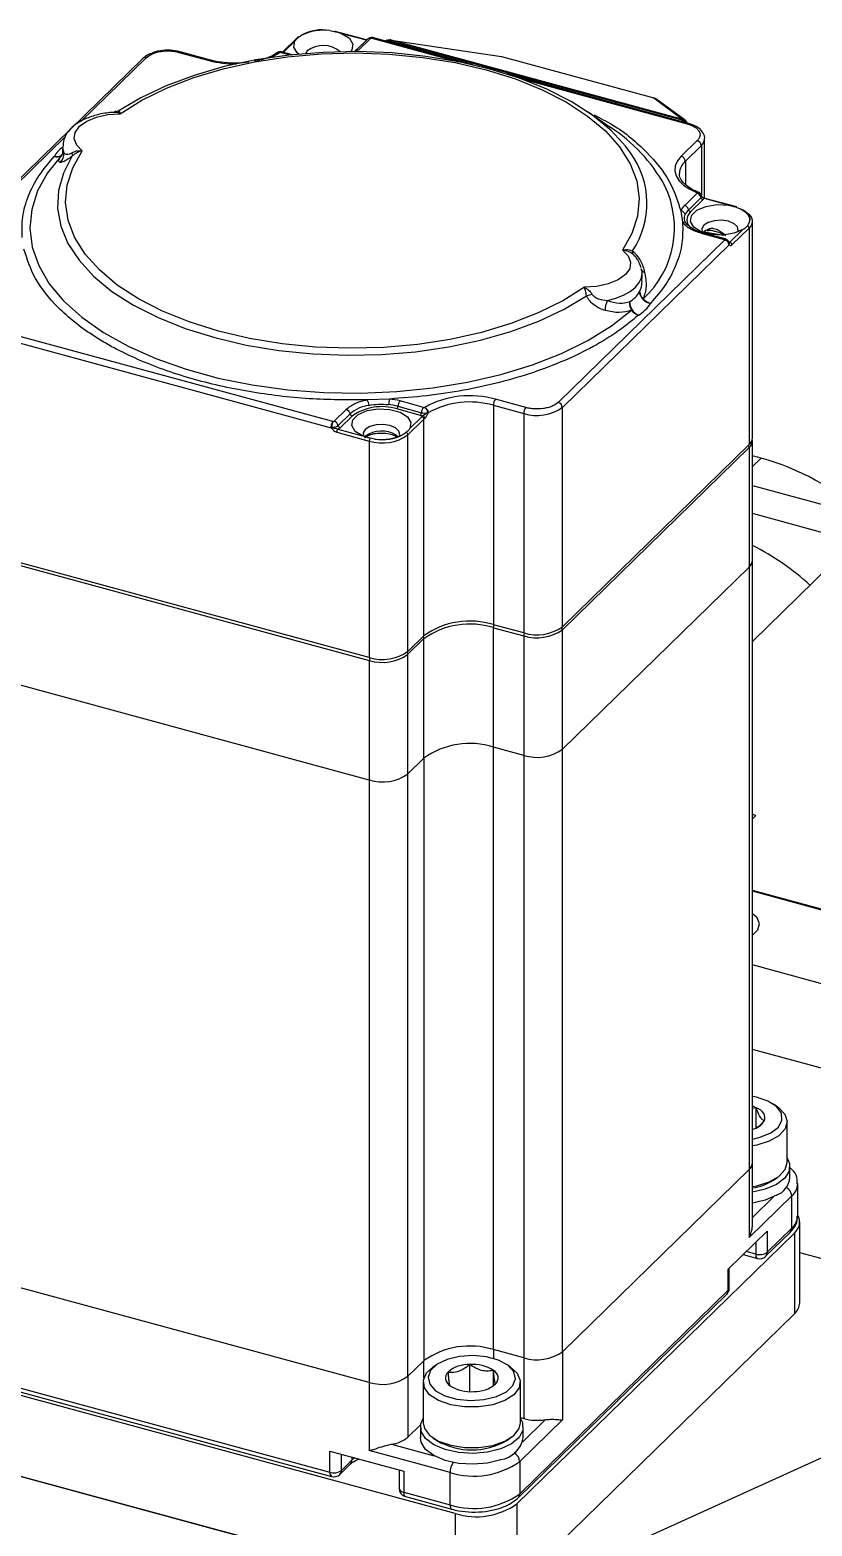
# Model space of a CAD drawing. Header units: millimetres. Extents: x 0 to 3353, y 0 to 2591.
# Drawn here: x 1807.6 to 1876, y 2315.1 to 2446 of the extents above; entities that cross this region are included whole.
import ezdxf

# ---------------------------------------------------------------- set-up
doc = ezdxf.new("R2010")
doc.units = ezdxf.units.MM
doc.header["$LTSCALE"] = 12

msp = doc.modelspace()

# ---------------------------------------------------------------- linework, layer by layer
at = {"color": 7, "linetype": 'Continuous', "lineweight": 25}
for p, q in [((1831.1, 2445.35), (1831.36, 2445.53)), ((1833.83, 2445.92), (1834.25, 2445.85)), ((1837.05, 2445.11), (1834.29, 2445.86)), ((1830.99, 2445.31), (1829.69, 2444.05)), ((1831.85, 2444.14), (1831.7, 2443.92)), ((1837.12, 2445.17), (1836.07, 2444.15)), ((1836.35, 2444.2), (1837.4, 2445.23)), ((1846.33, 2442.93), (1837.57, 2445.31)), ((1838.99, 2445.11), (1838.9, 2445.09)), ((1838.99, 2445.03), (1839.09, 2445.04)), ((1839.09, 2445.04), (1864.61, 2438.11)), ((1864.72, 2438.16), (1839.19, 2445.1)), ((1839.19, 2445.1), (1848.85, 2443.65)), ((1817.51, 2443.51), (1802.93, 2429.28)), ((1820.63, 2444.02), (1823.28, 2443.3)), ((1823.39, 2443.34), (1820.73, 2444.07)), ((1830.57, 2443.81), (1829.69, 2444.05)), ((1848.85, 2443.65), (1862.17, 2440.03)), ((1848.88, 2443.64), (1848.85, 2443.65)), ((1862.19, 2440.02), (1848.88, 2443.64)), ((1865.2, 2437.8), (1849.3, 2442.13)), ((1815.33, 2438.88), (1815.01, 2438.78)), ((1862.17, 2440.03), (1864.72, 2438.16)), ((1862.17, 2440.03), (1862.19, 2440.02)), ((1864.91, 2438.08), (1862.36, 2439.95)), ((1815.02, 2438.76), (1814.85, 2438.74)), ((1858.35, 2437.46), (1856.42, 2438.79)), ((1864.61, 2438.11), (1864.64, 2438.06)), ((1865.09, 2437.85), (1865.06, 2437.9)), ((1865.09, 2437.83), (1865.09, 2437.85)), ((1865.97, 2436.3), (1864.57, 2434.93)), ((1866.61, 2431.25), (1866.61, 2436.46)), ((1866.61, 2436.42), (1866.61, 2436.46)), ((1810.36, 2435.01), (1810.48, 2435.15)), ((1810.46, 2435.73), (1810.46, 2435.29)), ((1864.93, 2434.49), (1866.33, 2435.86)), ((1865.95, 2431.69), (1864.87, 2430.63)), ((1865.22, 2430.25), (1866.3, 2431.31)), ((1866.47, 2431.12), (1865.39, 2430.06)), ((1866.35, 2431.46), (1866.35, 2431.46)), ((1866.71, 2431.19), (1866.55, 2431.23)), ((1866.76, 2431.21), (1866.6, 2431.25)), ((1868.7, 2430.65), (1866.71, 2431.19)), ((1869.42, 2430.49), (1866.76, 2431.21)), ((1864.53, 2430.16), (1864.69, 2429.16)), ((1869.38, 2430.48), (1869.73, 2430.34)), ((1868.82, 2427.4), (1869.97, 2428.52)), ((1869, 2427.18), (1870.5, 2428.65)), ((1870.49, 2429.07), (1870.36, 2428.85)), ((1870.5, 2428.65), (1870.5, 2409.7)), ((1870.79, 2410.3), (1870.79, 2429.25)), ((1868.37, 2427.61), (1853.82, 2413.4)), ((1854.17, 2412.96), (1868.75, 2427.19)), ((1866.32, 2428.2), (1868.31, 2427.66)), ((1868.42, 2427.7), (1866.43, 2428.24)), ((1861.15, 2424.24), (1861.15, 2424.67)), ((1806.33, 2418.68), (1833.95, 2411.17)), ((1834.1, 2411.71), (1806.51, 2419.21)), ((1835.25, 2412.76), (1834.2, 2411.74)), ((1839.05, 2413.69), (1837.11, 2413.61)), ((1841.75, 2412.26), (1839.7, 2412.82)), ((1839.79, 2413.05), (1841.84, 2412.49)), ((1842.03, 2412.96), (1839.97, 2413.52)), ((1848.14, 2413.14), (1848.14, 2393.94)), ((1848.14, 2413.14), (1850.79, 2412.42)), ((1850.98, 2412.95), (1848.32, 2413.67)), ((1854.17, 2393.76), (1854.17, 2412.96)), ((1834.55, 2411.36), (1835.6, 2412.38)), ((1835.78, 2412.19), (1834.73, 2411.17)), ((1840.66, 2410.55), (1842.06, 2411.92)), ((1840.83, 2411.12), (1841.88, 2412.14)), ((1842.06, 2392.97), (1842.06, 2411.92)), ((1850.79, 2412.42), (1850.79, 2393.22)), ((1834.43, 2410.79), (1837.28, 2410.01)), ((1834.53, 2411.05), (1836.7, 2410.46)), ((1837.77, 2410.19), (1837.36, 2410.26)), ((1840.51, 2410.76), (1840.24, 2410.58)), ((1840.66, 2391.61), (1840.66, 2410.55)), ((1837.28, 2410.01), (1837.28, 2391.07)), ((1870.5, 2409.7), (1854.17, 2393.76)), ((1854.17, 2393.5), (1870.5, 2409.44)), ((1870.5, 2409.44), (1870.5, 2398.99)), ((1870.79, 2399.59), (1870.79, 2410.05)), ((1871.56, 2408.52), (1870.79, 2408.73)), ((1870.79, 2406.12), (1881.19, 2403.3)), ((1882.41, 2400.5), (1870.79, 2403.66)), ((1870.79, 2392.48), (1879.69, 2401.17)), ((1837.28, 2391.07), (1806.33, 2399.48)), ((1806.33, 2399.23), (1837.28, 2390.81)), ((1854.17, 2383.04), (1870.5, 2398.99)), ((1870.5, 2398.99), (1870.5, 2346.27)), ((1870.79, 2346.87), (1870.79, 2399.59)), ((1850.79, 2393.22), (1848.14, 2393.94)), ((1848.14, 2383.23), (1848.14, 2393.68)), ((1848.14, 2393.68), (1850.79, 2392.96)), ((1854.17, 2383.04), (1854.17, 2393.5)), ((1842.06, 2392.97), (1840.66, 2391.61)), ((1840.66, 2391.35), (1842.06, 2392.72)), ((1842.06, 2382.26), (1842.06, 2392.72)), ((1850.79, 2392.96), (1850.79, 2382.51)), ((1837.28, 2390.81), (1837.28, 2380.35)), ((1840.66, 2380.89), (1840.66, 2391.35)), ((1837.28, 2380.35), (1806.33, 2388.77)), ((1850.79, 2382.51), (1848.14, 2383.23)), ((1848.14, 2330.51), (1848.14, 2383.23)), ((1854.17, 2330.33), (1854.17, 2383.04)), ((1842.06, 2382.26), (1840.66, 2380.89)), ((1842.06, 2382.26), (1842.06, 2329.54)), ((1850.79, 2382.51), (1850.79, 2329.79)), ((1837.28, 2380.35), (1837.28, 2327.64)), ((1840.66, 2328.18), (1840.66, 2380.89)), ((1871.09, 2377.24), (1870.79, 2377.33)), ((1870.79, 2376.95), (1871.09, 2377.24)), ((1877.47, 2368.87), (1870.79, 2370.69)), ((1880.48, 2367.98), (1870.79, 2370.62)), ((1880.44, 2361.55), (1870.79, 2364.17)), ((1880.59, 2354.11), (1870.79, 2356.77)), ((1871.13, 2351.68), (1870.79, 2351.6)), ((1871.13, 2349.92), (1871.13, 2351.68)), ((1872.98, 2351.75), (1872.64, 2351.99)), ((1873.83, 2346.88), (1873.83, 2350.44)), ((1870.5, 2346.27), (1854.17, 2330.33)), ((1870.5, 2346.27), (1870.5, 2340.31)), ((1870.79, 2341.42), (1870.79, 2346.87)), ((1874.08, 2345.57), (1874.08, 2346.52)), ((1872.64, 2345.33), (1872.98, 2345.57)), ((1874.76, 2342.21), (1874.76, 2345.04)), ((1874.24, 2343.96), (1870.5, 2340.31)), ((1874.24, 2341.13), (1874.24, 2343.96)), ((1874.47, 2340.71), (1850.2, 2317.03)), ((1868.68, 2337.55), (1872.09, 2340.88)), ((1871.95, 2338.68), (1874.1, 2340.77)), ((1872.09, 2339.03), (1874.24, 2341.13)), ((1872.09, 2340.88), (1872.09, 2339.03)), ((1874.47, 2340.71), (1874.47, 2333.64)), ((1874.93, 2334.6), (1874.93, 2341.68)), ((1869.99, 2338.83), (1871.23, 2338.49)), ((1880.27, 2337.54), (1874.93, 2338.99)), ((1868.68, 2335.71), (1868.68, 2337.55)), ((1868.77, 2335.89), (1868.77, 2337.64)), ((1837.28, 2327.64), (1806.33, 2336.05)), ((1850.44, 2317.9), (1868.68, 2335.71)), ((1850.3, 2317.54), (1868.54, 2335.35)), ((1874.47, 2333.64), (1850.2, 2309.96)), ((1850.79, 2329.79), (1848.14, 2330.51)), ((1854.17, 2330.33), (1854.17, 2324.37)), ((1799.25, 2329.19), (1833.83, 2319.79)), ((1842.06, 2329.54), (1840.66, 2328.18)), ((1843.19, 2329.21), (1842.85, 2328.98)), ((1846.08, 2326.84), (1846.08, 2329.21)), ((1849.64, 2328.98), (1849.3, 2329.21)), ((1850.79, 2329.79), (1850.79, 2324.48)), ((1844.8, 2316.17), (1798.81, 2328.67)), ((1799.4, 2328.81), (1833.98, 2319.41)), ((1837.28, 2327.64), (1837.28, 2321.68)), ((1840.66, 2328.18), (1840.66, 2322.86)), ((1842, 2327.66), (1842, 2324.11)), ((1848.16, 2327.37), (1848.16, 2328.7)), ((1850.5, 2324.11), (1850.5, 2327.66)), ((1840.66, 2322.86), (1841.76, 2323.94)), ((1841.75, 2323.74), (1841.75, 2322.8)), ((1854.17, 2324.37), (1850.44, 2320.73)), ((1850.5, 2324.56), (1850.79, 2324.48)), ((1850.75, 2322.8), (1850.75, 2323.74)), ((1842.85, 2322.79), (1843.19, 2322.56)), ((1848.34, 2308.13), (1880.27, 2322.63)), ((1849.3, 2322.56), (1849.64, 2322.79)), ((1797.92, 2321.83), (1848.34, 2308.13)), ((1844.8, 2309.1), (1798.81, 2321.59)), ((1833.83, 2321.63), (1840.29, 2319.88)), ((1833.83, 2319.79), (1833.83, 2321.63)), ((1844.36, 2319.76), (1837.28, 2321.68)), ((1834.7, 2319.6), (1835.64, 2320.51)), ((1835.78, 2320.86), (1834.84, 2319.95)), ((1839.89, 2319.99), (1839.89, 2318.38)), ((1840.29, 2319.88), (1840.29, 2318.04)), ((1844.36, 2316.93), (1844.36, 2319.76)), ((1850.44, 2320.73), (1850.44, 2317.9)), ((1840.29, 2318.04), (1844.36, 2316.93)), ((1840.44, 2317.65), (1844.51, 2316.55)), ((1844.8, 2316.17), (1844.8, 2309.1)), ((1850.2, 2317.03), (1850.2, 2309.96))]:
    msp.add_line(p, q, dxfattribs=at)
at = {"color": 8, "linetype": 'Continuous', "lineweight": 25}
for p, q in [((1837.03, 2445.08), (1834.9, 2445.65)), ((1830.77, 2445), (1829.78, 2444.03)), ((1836, 2444.09), (1836.88, 2444.94)), ((1836.88, 2444.94), (1836.92, 2444.97)), ((1836.89, 2444.94), (1836.88, 2444.94)), ((1837.51, 2445.26), (1845.09, 2443.2)), ((1838.91, 2444.95), (1838.99, 2445.03)), ((1812.06, 2437.97), (1817.79, 2443.57)), ((1829.58, 2444.01), (1830.38, 2443.79)), ((1850.43, 2441.75), (1865.09, 2437.76)), ((1814.93, 2438.78), (1815.15, 2438.89)), ((1864.64, 2438.06), (1864.56, 2437.98)), ((1803.23, 2429.36), (1810.72, 2436.67)), ((1810.48, 2435.3), (1810.56, 2435.22)), ((1866.33, 2435.86), (1866.33, 2431.54)), ((1864.93, 2434.49), (1864.93, 2432.47)), ((1866.57, 2428.32), (1868.27, 2428.03)), ((1868.72, 2427.45), (1868.82, 2427.4)), ((1870.79, 2407.77), (1871.56, 2408.52)), ((1870.79, 2342.07), (1872.65, 2343.88)), ((1871.08, 2339.89), (1871.08, 2338.87)), ((1871.08, 2338.87), (1870.26, 2339.09)), ((1848.14, 2330.51), (1848.14, 2329.74)), ((1842.06, 2328.03), (1842.06, 2329.54)), ((1852.67, 2324.38), (1850.7, 2322.45)), ((1834.84, 2319.95), (1834.84, 2321.36)), ((1835.78, 2320.86), (1835.78, 2321.1)), ((1839.21, 2322.24), (1842.95, 2321.22)), ((1836, 2321.04), (1835.78, 2320.86))]:
    msp.add_line(p, q, dxfattribs=at)
at = {"color": 7, "linetype": 'Continuous', "lineweight": 25, "flags": 128}
for points in [[(1834.9, 2445.65), (1835.55, 2445.25), (1835.85, 2444.75), (1835.76, 2444.23), (1835.66, 2444.09)], [(1831.11, 2443.87), (1830.98, 2443.98), (1830.68, 2444.48), (1830.77, 2445)], [(1860.13, 2435.23), (1859.72, 2435.78), (1858.43, 2437.18), (1856.83, 2438.5), (1854.95, 2439.71), (1852.8, 2440.8), (1850.42, 2441.75), (1847.84, 2442.55), (1845.1, 2443.2), (1842.23, 2443.67), (1839.27, 2443.97), (1836.26, 2444.09), (1833.25, 2444.02), (1830.27, 2443.78), (1827.37, 2443.36), (1824.59, 2442.77), (1821.95, 2442.01), (1819.51, 2441.1), (1817.29, 2440.05), (1815.32, 2438.88)], [(1815.5, 2438.64), (1817.39, 2439.83), (1819.55, 2440.9), (1821.93, 2441.82), (1824.51, 2442.59), (1827.25, 2443.2), (1830.12, 2443.64), (1833.06, 2443.9), (1836.04, 2443.98), (1839.02, 2443.87), (1841.95, 2443.58), (1844.79, 2443.12), (1847.51, 2442.48), (1850.06, 2441.69), (1852.41, 2440.74), (1854.53, 2439.65), (1856.38, 2438.45), (1857.94, 2437.14), (1859.18, 2435.74), (1860.1, 2434.28), (1860.67, 2432.77), (1860.89, 2431.23), (1860.75, 2429.7), (1860.26, 2428.18), (1859.43, 2426.71)], [(1812.18, 2435.41), (1811.69, 2435.91), (1811.47, 2436.46), (1811.55, 2437.02), (1811.92, 2437.55), (1812.56, 2438), (1813.41, 2438.35), (1814.42, 2438.57), (1815.5, 2438.64)], [(1810.36, 2435.01), (1809.14, 2433.48), (1808.27, 2431.9), (1807.75, 2430.27), (1807.6, 2428.63), (1807.8, 2426.98), (1808.37, 2425.36), (1809.29, 2423.78), (1810.54, 2422.27), (1812.13, 2420.84), (1814.02, 2419.51), (1816.18, 2418.3), (1818.6, 2417.22), (1821.25, 2416.29), (1824.07, 2415.52), (1827.05, 2414.92), (1830.15, 2414.5), (1833.31, 2414.26), (1836.51, 2414.21), (1839.7, 2414.35), (1842.83, 2414.67), (1845.88, 2415.17), (1848.8, 2415.84), (1851.55, 2416.68), (1854.1, 2417.68), (1856.41, 2418.82), (1858.46, 2420.08), (1860.22, 2421.46)], [(1811.3, 2434.96), (1810.53, 2433.46), (1810.1, 2431.92), (1810.02, 2430.37), (1810.3, 2428.82), (1810.92, 2427.3), (1811.89, 2425.83), (1813.17, 2424.43), (1814.77, 2423.11), (1816.66, 2421.9), (1818.81, 2420.81), (1821.19, 2419.86), (1823.77, 2419.06), (1826.51, 2418.41), (1829.38, 2417.94), (1832.34, 2417.64), (1835.34, 2417.52), (1838.36, 2417.59), (1841.33, 2417.83), (1844.24, 2418.25), (1847.02, 2418.84), (1849.65, 2419.6), (1852.1, 2420.51), (1854.32, 2421.56), (1856.29, 2422.73)], [(1856.11, 2423.47), (1854.21, 2422.28), (1852.06, 2421.22), (1849.67, 2420.29), (1847.09, 2419.52), (1844.35, 2418.91), (1841.49, 2418.47), (1838.55, 2418.21), (1835.57, 2418.14), (1832.59, 2418.24), (1829.66, 2418.53), (1826.81, 2418.99), (1824.1, 2419.63), (1821.54, 2420.43), (1819.19, 2421.37), (1817.08, 2422.46), (1815.23, 2423.66), (1813.67, 2424.98), (1812.42, 2426.37), (1811.51, 2427.84), (1810.94, 2429.34), (1810.72, 2430.88), (1810.86, 2432.41), (1811.35, 2433.93), (1812.18, 2435.41)], [(1864.57, 2434.93), (1864.24, 2434.52), (1864.05, 2434.09), (1864.01, 2433.65), (1864.12, 2433.21), (1864.38, 2432.79), (1864.78, 2432.39), (1865.31, 2432.04), (1865.95, 2431.74)], [(1869.97, 2428.52), (1869.19, 2428.19), (1868.22, 2428.03), (1867.21, 2428.08), (1866.32, 2428.32), (1865.67, 2428.73), (1865.37, 2429.23), (1865.46, 2429.75), (1865.94, 2430.21), (1866.72, 2430.54), (1867.69, 2430.7), (1868.7, 2430.65)], [(1869.73, 2430.34), (1869.96, 2430.22), (1870.16, 2430.08), (1870.32, 2429.92), (1870.44, 2429.76), (1870.52, 2429.59), (1870.55, 2429.42), (1870.54, 2429.24), (1870.49, 2429.07)], [(1870.49, 2429.07), (1870.57, 2429.24), (1870.59, 2429.42), (1870.57, 2429.6), (1870.49, 2429.77), (1870.36, 2429.93), (1870.19, 2430.08), (1869.98, 2430.22), (1869.73, 2430.34)], [(1870.12, 2430.12), (1870.22, 2430.07), (1870.49, 2429.86), (1870.68, 2429.63), (1870.78, 2429.38), (1870.78, 2429.13), (1870.69, 2428.88), (1870.5, 2428.65)], [(1866.54, 2428.89), (1866.36, 2428.58), (1866.41, 2428.29)], [(1867, 2428.57), (1866.71, 2428.43), (1866.5, 2428.25)], [(1869.5, 2428.29), (1869.55, 2428.43), (1869.48, 2428.75), (1869.19, 2429.03), (1868.7, 2429.24), (1868.1, 2429.33), (1867.48, 2429.29), (1866.93, 2429.14), (1866.54, 2428.89)], [(1867, 2428.57), (1867, 2428.52), (1866.99, 2428.48), (1866.97, 2428.45), (1866.95, 2428.42), (1866.92, 2428.41), (1866.89, 2428.41), (1866.86, 2428.42), (1866.83, 2428.44)], [(1868.31, 2427.66), (1868.33, 2427.66), (1868.34, 2427.65), (1868.35, 2427.65), (1868.36, 2427.64), (1868.37, 2427.63), (1868.37, 2427.62), (1868.37, 2427.61), (1868.37, 2427.61)], [(1859.43, 2426.71), (1859.92, 2426.21), (1860.14, 2425.66), (1860.06, 2425.09), (1859.68, 2424.57), (1859.05, 2424.11), (1858.19, 2423.76), (1857.19, 2423.54), (1856.11, 2423.47)], [(1836.7, 2410.46), (1836.06, 2410.86), (1835.76, 2411.36), (1835.85, 2411.88), (1836.32, 2412.34), (1837.1, 2412.67), (1838.07, 2412.83), (1839.08, 2412.78), (1839.98, 2412.54), (1840.63, 2412.13), (1840.93, 2411.64), (1840.83, 2411.12)], [(1839.89, 2410.44), (1839.94, 2410.56), (1839.87, 2410.88), (1839.57, 2411.17), (1839.09, 2411.37), (1838.49, 2411.46), (1837.87, 2411.43), (1837.32, 2411.27), (1836.93, 2411.02)], [(1836.93, 2411.02), (1836.75, 2410.72), (1836.78, 2410.47)], [(1870.79, 2366.77), (1870.8, 2366.77), (1871.28, 2367.24), (1871.42, 2367.76), (1871.2, 2368.28), (1870.79, 2368.65)], [(1870.79, 2348.93), (1871.48, 2349.09), (1872.41, 2349.48), (1873.07, 2349.99), (1873.38, 2350.59), (1873.33, 2351.2), (1872.9, 2351.78), (1872.15, 2352.26), (1871.15, 2352.6), (1870.79, 2352.67)], [(1871.13, 2351.68), (1870.9, 2351.78), (1870.79, 2351.82)], [(1872.98, 2351.75), (1873.07, 2351.69), (1873.63, 2351.11), (1873.83, 2350.46), (1873.66, 2349.82), (1873.12, 2349.23), (1872.27, 2348.74), (1871.18, 2348.41), (1870.79, 2348.34)], [(1871.84, 2350.55), (1871.88, 2350.71), (1871.89, 2350.86), (1871.85, 2351.02), (1871.78, 2351.17), (1871.67, 2351.31), (1871.52, 2351.45), (1871.34, 2351.57), (1871.13, 2351.68)], [(1873.83, 2347.28), (1874.05, 2346.79), (1874.02, 2346.13), (1873.63, 2345.51), (1872.91, 2344.96)], [(1870.79, 2344.78), (1871.18, 2344.85), (1872.27, 2345.19), (1873.12, 2345.67), (1873.66, 2346.26), (1873.83, 2346.88)], [(1872.91, 2344.96), (1871.92, 2344.54), (1870.79, 2344.29)], [(1872.91, 2344.02), (1871.92, 2343.6), (1870.79, 2343.34)], [(1849.64, 2328.98), (1850.21, 2328.46), (1850.49, 2327.82), (1850.39, 2327.17), (1849.92, 2326.57), (1849.13, 2326.06), (1848.08, 2325.69), (1846.87, 2325.5), (1845.61, 2325.5), (1844.4, 2325.69), (1843.35, 2326.06), (1842.56, 2326.57), (1842.1, 2327.18), (1842.01, 2327.83), (1842.29, 2328.47), (1842.85, 2328.98)], [(1844.1, 2329.66), (1843.22, 2329.24), (1842.65, 2328.7), (1842.42, 2328.09), (1842.57, 2327.48), (1843.08, 2326.92), (1843.9, 2326.47), (1844.95, 2326.17), (1846.13, 2326.06), (1847.31, 2326.14), (1848.4, 2326.4), (1849.27, 2326.82), (1849.85, 2327.36), (1850.07, 2327.97), (1849.92, 2328.58), (1849.41, 2329.14), (1848.59, 2329.58), (1847.54, 2329.88), (1846.37, 2330), (1845.18, 2329.92), (1844.1, 2329.66)], [(1848.78, 2321.83), (1847.62, 2321.54), (1846.36, 2321.43), (1845.09, 2321.5), (1843.91, 2321.76), (1842.92, 2322.18), (1842.2, 2322.73), (1841.81, 2323.35), (1841.78, 2324.01), (1842, 2324.5)], [(1842, 2324.11), (1842.1, 2323.62), (1842.56, 2323.02), (1843.35, 2322.5), (1844.4, 2322.14), (1845.61, 2321.94), (1846.87, 2321.94), (1848.08, 2322.13), (1849.13, 2322.5), (1849.92, 2323.01), (1850.39, 2323.62), (1850.5, 2324.11)], [(1850.5, 2324.5), (1850.68, 2324.13), (1850.72, 2323.47), (1850.39, 2322.83), (1849.72, 2322.27), (1848.78, 2321.83)], [(1848.78, 2320.88), (1847.62, 2320.59), (1846.36, 2320.48), (1845.09, 2320.56), (1843.91, 2320.82), (1842.92, 2321.24), (1842.2, 2321.78), (1841.81, 2322.41), (1841.75, 2322.8)]]:
    msp.add_lwpolyline(points, dxfattribs=at)
at = {"color": 8, "linetype": 'Continuous', "lineweight": 25, "flags": 128}
for points in [[(1828.64, 2443.57), (1828.9, 2443.68), (1829.48, 2444.01)], [(1810.46, 2435.72), (1810.46, 2435.66), (1810.56, 2435.22)], [(1858.11, 2422.3), (1858.86, 2422.51), (1859.53, 2422.78), (1860.11, 2423.1), (1860.57, 2423.47), (1860.9, 2423.87), (1861.09, 2424.3), (1861.15, 2424.67)], [(1871.08, 2338.87), (1871.08, 2338.75), (1871.1, 2338.65), (1871.14, 2338.57), (1871.18, 2338.52), (1871.23, 2338.49)], [(1839.89, 2318.38), (1839.89, 2318.34), (1839.92, 2318.26), (1839.98, 2318.19), (1840.06, 2318.13), (1840.16, 2318.08), (1840.29, 2318.04)], [(1840.29, 2318.04), (1840.29, 2317.92), (1840.31, 2317.82), (1840.35, 2317.74), (1840.39, 2317.68), (1840.44, 2317.65)]]:
    msp.add_lwpolyline(points, dxfattribs=at)
at = {"color": 7, "linetype": 'Continuous', "lineweight": 25}
for centre, radius, start, end in [((1833.15, 2442.24), 3.75, 79.5442, 118.5507), ((1833.25, 2441.65), 4.31, 82.1899, 115.905), ((1834.28, 2445.82), 0.0435, 77.6513, 128.2111), ((1833.26, 2442.36), 2.27, 49.1779, 128.2716), ((1836.26, 2443.94), 0.283, 71.1788, 131.7312), ((1837.49, 2445.11), 0.149, 84.0353, 127.2448), ((1838.99, 2444.6), 0.5, 100.6149, 125.1575), ((1839.09, 2444.61), 0.5, 81.5226, 100.6149), ((1839.22, 2444.93), 0.174, 98.5053, 138.45), ((1823.37, 2443.24), 0.108, 80.7318, 143.9675), ((1829.53, 2443.82), 0.199, 75.3108, 105.7806), ((1864.74, 2437.99), 0.174, 98.5053, 138.45), ((1865.18, 2437.7), 0.108, 80.7318, 143.9675), ((1850.66, 2425.5), 14.23, 28.9785, 57.2669), ((1865.84, 2435.83), 0.486, 3.3916, 74.3338), ((1809.94, 2435.66), 0.778, 253.8904, 302.8503), ((1809.55, 2435.13), 1.01, 313.1672, 5.1742), ((1810.86, 2435.04), 0.453, 350.2738, 26.4389), ((1864.44, 2434.47), 0.486, 3.3916, 74.3338), ((1865.93, 2431.72), 0.0342, 310.0891, 54.0235), ((1865.81, 2431.21), 0.497, 11.2056, 73.8162), ((1866.54, 2431.36), 0.248, 191.2056, 253.8162), ((1866.29, 2431.32), 0.268, 312.7705, 342.172), ((1865.83, 2429.61), 1.41, 133.2276, 157.0193), ((1864.5, 2429.72), 0.434, 14.0711, 85.4556), ((1864.73, 2430.15), 0.497, 11.2056, 73.8162), ((1866.07, 2429.34), 1.25, 133.2276, 157.0193), ((1865.46, 2430.3), 0.248, 191.2056, 253.8162), ((1869.41, 2430.44), 0.0435, 77.6513, 128.2111), ((1864.77, 2428.87), 0.295, 13.5379, 106.2523), ((1870.26, 2428.63), 0.242, 3.3286, 66.6892), ((1866.41, 2428.13), 0.111, 81.7395, 142.9598), ((1868.67, 2427.31), 0.0949, 314.7716, 331.5761), ((1868.63, 2427.33), 0.138, 332.4569, 11.0226), ((1868.56, 2427.26), 0.198, 339.1686, 0.2462), ((1868.76, 2427.17), 0.243, 3.3916, 74.3338), ((1860.65, 2426.56), 0.356, 165.0387, 211.674), ((1855.48, 2426.32), 3.68, 282.7608, 290.4021), ((1859.69, 2421.51), 1.77, 153.5863, 182.6266), ((1858.65, 2424.51), 2.7, 301.0976, 327.5124), ((1861.4, 2422.25), 1.36, 182.0592, 244.9286), ((1859.16, 2423.79), 3.23, 301.0976, 327.5124), ((1862.03, 2423.15), 1.1, 184.4207, 262.6322), ((1862.2, 2423.25), 1.23, 219.4743, 255.2802), ((1861.21, 2422.21), 1.24, 217.1566, 252.2155), ((1835.12, 2412.29), 0.497, 11.2056, 73.8162), ((1837.73, 2409.89), 3.28, 98.4688, 130.4377), ((1838.37, 2408.55), 4.47, 72.696, 125.3989), ((1836.23, 2413.09), 1.02, 2.2122, 30.46), ((1840.67, 2413.17), 1.7, 162.3464, 178.9515), ((1838.43, 2407.98), 5.25, 74.9775, 84.0723), ((1838.44, 2407.8), 5.92, 74.9775, 84.0723), ((1839.39, 2413.07), 0.402, 320.268, 356.5722), ((1840.59, 2413), 0.803, 140.268, 176.5722), ((1842.64, 2412.44), 0.803, 140.268, 176.5722), ((1842.08, 2413.15), 0.199, 255.3108, 285.7806), ((1846.08, 2405.87), 8.11, 73.9356, 119.1222), ((1846.08, 2406.01), 7.42, 73.8749, 119.4811), ((1848.96, 2413.15), 0.818, 140.5129, 180.3434), ((1851.94, 2416.1), 3.85, 252.696, 305.3989), ((1851.61, 2412.43), 0.818, 140.5129, 180.3434), ((1853.68, 2412.93), 0.486, 3.3916, 74.3338), ((1834.11, 2411.86), 0.149, 264.0353, 307.2448), ((1834.07, 2411.26), 0.497, 11.2056, 73.8162), ((1835.85, 2412.43), 0.248, 191.2056, 253.8162), ((1841.44, 2412.52), 0.402, 320.268, 356.5722), ((1842.06, 2413.43), 1.21, 255.0376, 265.7578), ((1842.07, 2413.36), 0.897, 254.9747, 290.9771), ((1843.73, 2410.25), 2.64, 131.5701, 134.2854), ((1841.82, 2411.9), 0.243, 3.3916, 74.3338), ((1841.9, 2411.99), 0.248, 3.1243, 72.4439), ((1843.82, 2410.11), 2.53, 131.5701, 134.2854), ((1842.02, 2411.76), 0.82, 60.2718, 63.8636), ((1842.3, 2412.74), 0.236, 293.7673, 302.8614), ((1834.05, 2411.68), 0.459, 256.0219, 261.5084), ((1833.32, 2412.19), 1.19, 301.7991, 304.9556), ((1834.12, 2411.95), 0.733, 259.3795, 306.3446), ((1834.84, 2410.79), 0.409, 140.5129, 180.3434), ((1834.8, 2411.41), 0.248, 191.2056, 253.8162), ((1838.36, 2408.41), 2.47, 59.0862, 125.5716), ((1838.43, 2413.69), 3.85, 252.696, 305.3989), ((1837.72, 2410.01), 0.437, 145.4486, 179.4989), ((1838.45, 2413.88), 3.75, 259.5442, 298.5507), ((1838.36, 2414.46), 4.31, 262.1899, 295.905), ((1840.42, 2410.54), 0.242, 3.3286, 66.6892), ((1869.96, 2410.33), 0.83, 310.6406, 357.9975), ((1865.15, 2385.91), 23.5, 49.2159, 74.1683), ((1861.26, 2381.68), 21.43, 47.1732, 63.574), ((1869.96, 2399.62), 0.83, 310.6406, 357.9975), ((1846.08, 2387.32), 6.94, 72.696, 125.3989), ((1846.08, 2387.06), 6.94, 72.696, 125.3989), ((1851.94, 2396.9), 3.85, 252.696, 305.3989), ((1851.94, 2396.64), 3.85, 252.696, 305.3989), ((1838.43, 2394.75), 3.85, 252.696, 305.3989), ((1838.43, 2394.49), 3.85, 252.696, 305.3989), ((1846.08, 2376.61), 6.94, 72.696, 125.3989), ((1851.94, 2386.18), 3.85, 252.696, 305.3989), ((1838.43, 2384.03), 3.85, 252.696, 305.3989), ((1870.45, 2351.36), 1.61, 282.3185, 329.7171), ((1869.96, 2346.9), 0.83, 310.6406, 357.9975), ((1870.15, 2349.22), 4.61, 278.0204, 302.6826), ((1872.21, 2345.76), 1.88, 291.9515, 354.2945), ((1873.7, 2341.66), 1.22, 308.9135, 30.3204), ((1871.42, 2339.98), 1.16, 252.696, 305.3989), ((1871.43, 2339.21), 0.75, 254.7955, 314.305), ((1868.02, 2335.89), 0.75, 314.305, 0), ((1873.6, 2334.65), 1.33, 310.6406, 357.9975), ((1846.08, 2323.89), 6.94, 72.696, 125.3989), ((1851.94, 2333.47), 3.85, 252.696, 305.3989), ((1846.01, 2326.36), 2.86, 88.5471, 130.0228), ((1846.34, 2325.84), 3.38, 57.5391, 94.4877), ((1838.43, 2331.32), 3.85, 252.696, 305.3989), ((1844.7, 2328.02), 0.748, 134.9029, 241.2918), ((1847.8, 2328.04), 0.748, 314.9029, 61.2918), ((1846.15, 2330.21), 3.38, 237.5391, 274.4877), ((1846.49, 2329.7), 2.86, 268.5471, 310.0228), ((1851.96, 2328.98), 4.65, 255.4213, 278.79), ((1838.89, 2324.96), 2.75, 276.6495, 310.0459), ((1846.25, 2327.76), 6.03, 239.5585, 300.4415), ((1848.43, 2323.21), 2.35, 278.3908, 350.0147), ((1834.17, 2320.89), 1.16, 252.696, 305.3989), ((1846.42, 2326.38), 6.94, 252.696, 305.3989), ((1834.18, 2320.13), 0.75, 254.7955, 314.305), ((1840.64, 2318.38), 0.75, 180, 254.7955), ((1846.42, 2323.55), 6.94, 252.696, 305.3989), ((1846.63, 2322.05), 6.16, 252.696, 305.3989)]:
    msp.add_arc(centre, radius, start, end, dxfattribs=at)
at = {"color": 8, "linetype": 'Continuous', "lineweight": 25}
for centre, radius, start, end in [((1831.08, 2445.22), 0.132, 81.7465, 133.0068), ((1837.31, 2444.96), 0.283, 71.1788, 131.7312), ((1838.88, 2444.66), 0.381, 72.6246, 116.1282), ((1838.89, 2444.98), 0.107, 24.4242, 86.9489), ((1838.99, 2445), 0.107, 24.4242, 86.9489), ((1817.7, 2443.3), 0.286, 71.5838, 131.3262), ((1820.72, 2443.96), 0.108, 80.7251, 143.9685), ((1825.54, 2451.86), 8.85, 255.2425, 270.5335), ((1829.67, 2443.94), 0.111, 81.7395, 142.9598), ((1864.69, 2437.69), 0.424, 29.7389, 100.8516), ((1864.47, 2437.46), 0.615, 42.5634, 73.8313), ((1864.72, 2437.65), 0.413, 28.6403, 101.9502), ((1865.78, 2436.5), 0.841, 310.8276, 354.9407), ((1812.22, 2433.37), 2.94, 126.777, 148.2746), ((1854.07, 2430.81), 7.5, 326.2942, 36.0683), ((1865.92, 2433.35), 1.52, 130.9928, 176.9783), ((1855.59, 2428.66), 8.39, 312.4028, 26.4091), ((1866.2, 2431.43), 0.158, 309.3983, 9.4903), ((1866.59, 2431.2), 0.0594, 78.8704, 140.1607), ((1866.76, 2431.15), 0.0541, 80.7318, 143.9675), ((1865.98, 2429.36), 0.914, 130.2754, 230.252), ((1868.4, 2427.59), 0.111, 81.7282, 142.9614), ((1861.47, 2425.24), 0.461, 209.3685, 256.7506), ((1839.8, 2410.52), 0.174, 175.7053, 242.203), ((1869.92, 2409.44), 0.586, 0.5726, 22.1491), ((1869.96, 2410.07), 0.829, 310.6141, 358.4499), ((1849.37, 2393.68), 1.23, 167.8211, 179.5557), ((1852.02, 2392.95), 1.23, 167.8165, 179.5556), ((1853.58, 2393.5), 0.586, 0.5756, 22.2766), ((1841.47, 2392.71), 0.586, 0.5726, 22.1491), ((1838.51, 2390.8), 1.23, 167.8165, 179.5556), ((1840.07, 2391.34), 0.586, 0.5756, 22.2766), ((1873.33, 2343.9), 0.911, 3.4722, 62.0547), ((1873.26, 2345.09), 1.5, 310.6797, 357.34), ((1873.26, 2342.26), 1.49, 310.6406, 357.9975), ((1873.75, 2341.11), 0.484, 315.3545, 1.9113), ((1871.61, 2339.02), 0.484, 315.3545, 1.9113), ((1868.2, 2335.69), 0.484, 315.3545, 1.9113), ((1868.52, 2335.9), 0.249, 310.6406, 357.9975), ((1849.54, 2320.68), 0.896, 2.9111, 63.0731), ((1834.21, 2319.72), 0.383, 169.3516, 234.3744), ((1834.36, 2319.94), 0.484, 315.3545, 1.9113), ((1835.29, 2320.85), 0.483, 313.9889, 1.9499), ((1846, 2319.75), 1.65, 147.1305, 179.5444), ((1849.95, 2317.88), 0.484, 315.2885, 1.9132), ((1844.73, 2316.86), 0.383, 169.3495, 234.3842)]:
    msp.add_arc(centre, radius, start, end, dxfattribs=at)
at = {"color": 7, "linetype": 'Continuous', "lineweight": 25}
for points, knots in [([(1834.25, 2445.85), (1834.37, 2445.82), (1834.6, 2445.76), (1834.81, 2445.69), (1834.9, 2445.65)], [0, 0, 0, 0, 0.527558, 1, 1, 1, 1]), ([(1817.79, 2443.57), (1817.94, 2443.68), (1818.17, 2443.86), (1818.63, 2444.02), (1818.89, 2444.08), (1819.04, 2444.1), (1819.05, 2444.1), (1819.33, 2444.14), (1819.75, 2444.16), (1820.14, 2444.12), (1820.33, 2444.09), (1820.46, 2444.07), (1820.57, 2444.04), (1820.63, 2444.02)], [0, 0, 0, 0, 0.239396, 0.369568, 0.499903, 0.500532, 0.505193, 0.517877, 0.759375, 0.879575, 0.885602, 0.93951, 1, 1, 1, 1]), ([(1820.73, 2444.07), (1820.59, 2444.1), (1820.18, 2444.2), (1819.42, 2444.22), (1818.73, 2444.15), (1818.43, 2444.01), (1818.36, 2443.98)], [0, 0, 0, 0, 0.186174, 0.540696, 0.896957, 1, 1, 1, 1]), ([(1830.77, 2445), (1830.82, 2445.06), (1830.88, 2445.14), (1830.99, 2445.26), (1831.05, 2445.31), (1831.1, 2445.35)], [0, 0, 0, 0, 0.528435, 0.670783, 1, 1, 1, 1]), ([(1837.58, 2445.31), (1837.54, 2445.31), (1837.44, 2445.32), (1837.27, 2445.28), (1837.17, 2445.21), (1837.12, 2445.17)], [0, 0, 0, 0, 0.248412, 0.634035, 1, 1, 1, 1]), ([(1837.51, 2445.26), (1837.52, 2445.27), (1837.53, 2445.3), (1837.55, 2445.32), (1837.56, 2445.31), (1837.56, 2445.31)], [0, 0, 0, 0, 0.430286, 0.998988, 1, 1, 1, 1]), ([(1837.6, 2445.3), (1837.58, 2445.3), (1837.56, 2445.31), (1837.53, 2445.28), (1837.51, 2445.26)], [0, 0, 0, 0, 0.436211, 1, 1, 1, 1]), ([(1818.36, 2443.98), (1818.18, 2443.92), (1817.84, 2443.8), (1817.61, 2443.6), (1817.51, 2443.51)], [0, 0, 0, 0, 0.55128, 1, 1, 1, 1]), ([(1826.75, 2443.16), (1826.43, 2443.12), (1825.72, 2443.04), (1824.6, 2443.1), (1823.81, 2443.23), (1823.43, 2443.33), (1823.39, 2443.34)], [0, 0, 0, 0, 0.282671, 0.627906, 0.954107, 1, 1, 1, 1]), ([(1829.3, 2444.03), (1829.18, 2443.95), (1828.83, 2443.73), (1828.15, 2443.43), (1827.52, 2443.3), (1827.25, 2443.24)], [0, 0, 0, 0, 0.2307112, 0.673378, 1, 1, 1, 1]), ([(1829.48, 2444.01), (1829.44, 2444.02), (1829.37, 2444.05), (1829.28, 2444.03), (1829.21, 2443.96), (1829.19, 2443.89), (1829.18, 2443.86)], [0, 0, 0, 0, 0.245647, 0.494096, 0.745504, 1, 1, 1, 1]), ([(1829.21, 2443.88), (1829.22, 2443.9), (1829.23, 2443.95), (1829.27, 2444.01), (1829.33, 2444.05), (1829.41, 2444.05), (1829.46, 2444.02), (1829.48, 2444.01)], [0, 0, 0, 0, 0.172111, 0.330905, 0.6072312, 0.8305387, 1, 1, 1, 1]), ([(1829.69, 2444.05), (1829.64, 2444.06), (1829.54, 2444.08), (1829.4, 2444.07), (1829.32, 2444.04), (1829.3, 2444.03)], [0, 0, 0, 0, 0.325868, 0.83551, 1, 1, 1, 1]), ([(1815.32, 2438.88), (1815.35, 2438.88), (1815.42, 2438.88), (1815.47, 2438.73), (1815.5, 2438.64)], [0, 0, 0, 0, 0.480833, 1, 1, 1, 1]), ([(1862.35, 2439.94), (1862.34, 2439.95), (1862.29, 2440), (1862.22, 2440.01), (1862.17, 2440.03)], [0, 0, 0, 0, 0.273543, 1, 1, 1, 1]), ([(1814.94, 2438.77), (1814.93, 2438.77), (1814.5, 2438.76), (1813.67, 2438.62), (1812.54, 2438.28), (1811.61, 2437.78), (1810.94, 2437.15), (1810.53, 2436.45), (1810.49, 2435.95), (1810.48, 2435.72)], [0, 0, 0, 0, 0.0056557, 0.185047, 0.3669313, 0.5535656, 0.7194318, 0.8705448, 1, 1, 1, 1]), ([(1865.09, 2437.76), (1865.32, 2437.68), (1865.66, 2437.57), (1865.97, 2437.33), (1866.08, 2437.19), (1866.12, 2437.12), (1866.13, 2437.11), (1866.21, 2436.97), (1866.24, 2436.75), (1866.16, 2436.55), (1866.1, 2436.45), (1866.06, 2436.39), (1866, 2436.33), (1865.97, 2436.3)], [0, 0, 0, 0, 0.239396, 0.369568, 0.499903, 0.500532, 0.505193, 0.517877, 0.759375, 0.879575, 0.885602, 0.93951, 1, 1, 1, 1]), ([(1866.6, 2436.41), (1866.61, 2436.42), (1866.66, 2436.6), (1866.51, 2436.97), (1866.15, 2437.39), (1865.67, 2437.66), (1865.32, 2437.77), (1865.2, 2437.8)], [0, 0, 0, 0, 0.018884, 0.290715, 0.551818, 0.854811, 1, 1, 1, 1]), ([(1810.24, 2434.39), (1810.17, 2434.43), (1810.03, 2434.52), (1810.25, 2434.84), (1810.36, 2435.01)], [0, 0, 0, 0, 0.500493, 1, 1, 1, 1]), ([(1811.3, 2434.96), (1811.24, 2434.9), (1811.1, 2434.79), (1810.85, 2434.62), (1810.59, 2434.47), (1810.37, 2434.38), (1810.29, 2434.39), (1810.24, 2434.39)], [0, 0, 0, 0, 0.121571, 0.251381, 0.501502, 0.739774, 1, 1, 1, 1]), ([(1810.46, 2435.27), (1810.46, 2435.23), (1810.45, 2435.13), (1810.43, 2435.07), (1810.45, 2435.1), (1810.46, 2435.11)], [0, 0, 0, 0, 0.357228, 0.810945, 1, 1, 1, 1]), ([(1810.56, 2435.22), (1810.63, 2435.17), (1810.73, 2435.09), (1810.98, 2435.12), (1811.14, 2435.17), (1811.22, 2435.22), (1811.26, 2435.24)], [0, 0, 0, 0, 0.537778, 0.784243, 0.901855, 1, 1, 1, 1]), ([(1811.26, 2435.24), (1811.4, 2435.3), (1811.68, 2435.43), (1812.01, 2435.41), (1812.18, 2435.41)], [0, 0, 0, 0, 0.483717, 1, 1, 1, 1]), ([(1812.18, 2435.41), (1812.02, 2435.36), (1811.71, 2435.27), (1811.44, 2435.06), (1811.3, 2434.96)], [0, 0, 0, 0, 0.519167, 1, 1, 1, 1]), ([(1806.92, 2427.81), (1806.91, 2428.42), (1806.88, 2429.64), (1807.41, 2431.46), (1808.3, 2433.23), (1809.25, 2434.35), (1809.72, 2434.91)], [0, 0, 0, 0, 0.249052, 0.499997, 0.750018, 1, 1, 1, 1]), ([(1866.16, 2431.75), (1866, 2431.81), (1865.55, 2432), (1864.95, 2432.38), (1864.53, 2432.88), (1864.38, 2433.21), (1864.42, 2433.4), (1864.43, 2433.43)], [0, 0, 0, 0, 0.141608, 0.410671, 0.677751, 0.947022, 1, 1, 1, 1]), ([(1865.95, 2431.74), (1865.98, 2431.76), (1866.04, 2431.78), (1866.12, 2431.77), (1866.18, 2431.71), (1866.2, 2431.65), (1866.21, 2431.61)], [0, 0, 0, 0, 0.245647, 0.494096, 0.745504, 1, 1, 1, 1]), ([(1866.16, 2431.73), (1866.14, 2431.75), (1866.11, 2431.77), (1866.03, 2431.77), (1865.97, 2431.75), (1865.95, 2431.74)], [0, 0, 0, 0, 0.290287, 0.693792, 1, 1, 1, 1]), ([(1866.35, 2431.46), (1866.35, 2431.47), (1866.34, 2431.53), (1866.28, 2431.63), (1866.21, 2431.71), (1866.16, 2431.74), (1866.15, 2431.75)], [0, 0, 0, 0, 0.124162, 0.514175, 0.870335, 1, 1, 1, 1]), ([(1866.26, 2431.57), (1866.31, 2431.5), (1866.4, 2431.37), (1866.5, 2431.27), (1866.55, 2431.23)], [0, 0, 0, 0, 0.584354, 1, 1, 1, 1]), ([(1865.06, 2428.94), (1864.97, 2429.09), (1864.8, 2429.38), (1864.88, 2429.68), (1864.92, 2429.83)], [0, 0, 0, 0, 0.501698, 1, 1, 1, 1]), ([(1868.7, 2430.65), (1868.82, 2430.62), (1869.06, 2430.57), (1869.28, 2430.51), (1869.38, 2430.48)], [0, 0, 0, 0, 0.528525, 1, 1, 1, 1]), ([(1864.69, 2429.16), (1864.7, 2428.55), (1864.72, 2427.33), (1864.2, 2425.51), (1863.31, 2423.73), (1862.36, 2422.62), (1861.88, 2422.06)], [0, 0, 0, 0, 0.249052, 0.499997, 0.750018, 1, 1, 1, 1]), ([(1864.69, 2429.16), (1864.77, 2429.06), (1864.87, 2428.94), (1865.09, 2428.76), (1865.47, 2428.49), (1865.97, 2428.32), (1866.32, 2428.2)], [0, 0, 0, 0, 0.25043, 0.292267, 0.501113, 1, 1, 1, 1]), ([(1866.43, 2428.24), (1866.29, 2428.29), (1865.87, 2428.42), (1865.33, 2428.7), (1865.11, 2428.94), (1865.01, 2429.05)], [0, 0, 0, 0, 0.218662, 0.635195, 1, 1, 1, 1]), ([(1866.83, 2428.44), (1866.94, 2428.45), (1867.1, 2428.47), (1867.27, 2428.43), (1867.32, 2428.42)], [0, 0, 0, 0, 0.705606, 1, 1, 1, 1]), ([(1868.45, 2428), (1868.22, 2428.18), (1867.86, 2428.46), (1867.41, 2428.61), (1867.16, 2428.61), (1867.05, 2428.58), (1867, 2428.57)], [0, 0, 0, 0, 0.5068371, 0.782446, 0.8973888, 1, 1, 1, 1]), ([(1870.36, 2428.85), (1870.32, 2428.81), (1870.23, 2428.71), (1870.1, 2428.6), (1870, 2428.53), (1869.97, 2428.52)], [0, 0, 0, 0, 0.329179, 0.856625, 1, 1, 1, 1]), ([(1868.73, 2427.24), (1868.72, 2427.28), (1868.7, 2427.37), (1868.61, 2427.48), (1868.5, 2427.57), (1868.41, 2427.59), (1868.37, 2427.61)], [0, 0, 0, 0, 0.259845, 0.513049, 0.759726, 1, 1, 1, 1]), ([(1868.37, 2427.61), (1868.4, 2427.6), (1868.47, 2427.59), (1868.59, 2427.53), (1868.67, 2427.44), (1868.73, 2427.34), (1868.74, 2427.29), (1868.75, 2427.26)], [0, 0, 0, 0, 0.168775, 0.391842, 0.668391, 0.827478, 1, 1, 1, 1]), ([(1868.76, 2427.35), (1868.76, 2427.37), (1868.75, 2427.43), (1868.69, 2427.52), (1868.6, 2427.62), (1868.5, 2427.68), (1868.44, 2427.7), (1868.42, 2427.7)], [0, 0, 0, 0, 0.086623, 0.362553, 0.614232, 0.868662, 1, 1, 1, 1]), ([(1868.75, 2427.19), (1868.75, 2427.2), (1868.74, 2427.21), (1868.74, 2427.23), (1868.73, 2427.24)], [0, 0, 0, 0, 0.53686, 1, 1, 1, 1]), ([(1868.76, 2427.26), (1868.76, 2427.26), (1868.76, 2427.26), (1868.75, 2427.26), (1868.75, 2427.26), (1868.75, 2427.26), (1868.75, 2427.26), (1868.75, 2427.26)], [0, 0, 0, 0, 0.672578, 0.86906, 0.939725, 0.97061, 1, 1, 1, 1]), ([(1868.75, 2427.19), (1868.78, 2427.16), (1868.84, 2427.11), (1868.93, 2427.12), (1868.98, 2427.16), (1869, 2427.18)], [0, 0, 0, 0, 0.499643, 0.758209, 1, 1, 1, 1]), ([(1868.82, 2427.4), (1868.82, 2427.37), (1868.8, 2427.31), (1868.78, 2427.28), (1868.76, 2427.26)], [0, 0, 0, 0, 0.42174, 1, 1, 1, 1]), ([(1837.11, 2413.61), (1835.41, 2413.61), (1831.91, 2413.62), (1826.67, 2414.27), (1821.57, 2415.41), (1816.91, 2417.09), (1812.97, 2419.19), (1809.97, 2421.61), (1807.92, 2424.17), (1807.35, 2425.95), (1807.07, 2426.81)], [0, 0, 0, 0, 0.1172316, 0.2408772, 0.3692015, 0.5, 0.6307985, 0.7591228, 0.8827684, 1, 1, 1, 1]), ([(1859.43, 2426.71), (1859.59, 2426.74), (1859.9, 2426.8), (1860.17, 2426.7), (1860.3, 2426.65)], [0, 0, 0, 0, 0.519167, 1, 1, 1, 1]), ([(1860.34, 2426.37), (1860.21, 2426.46), (1859.93, 2426.63), (1859.6, 2426.68), (1859.43, 2426.71)], [0, 0, 0, 0, 0.483717, 1, 1, 1, 1]), ([(1860.3, 2426.65), (1860.37, 2426.59), (1860.51, 2426.48), (1860.76, 2426.19), (1861.01, 2425.79), (1861.24, 2425.29), (1861.32, 2424.96), (1861.36, 2424.79)], [0, 0, 0, 0, 0.122233, 0.252767, 0.503672, 0.740978, 1, 1, 1, 1]), ([(1861.05, 2425.17), (1860.98, 2425.39), (1860.88, 2425.7), (1860.63, 2426.08), (1860.47, 2426.26), (1860.38, 2426.34), (1860.34, 2426.37)], [0, 0, 0, 0, 0.537778, 0.784243, 0.901855, 1, 1, 1, 1]), ([(1861.13, 2424.68), (1861.14, 2424.7), (1861.16, 2424.84), (1861.11, 2424.97), (1861.07, 2425.08)], [0, 0, 0, 0, 0.204025, 1, 1, 1, 1]), ([(1861.36, 2424.79), (1861.44, 2424.36), (1861.58, 2423.5), (1861.36, 2422.81), (1861.25, 2422.46)], [0, 0, 0, 0, 0.500493, 1, 1, 1, 1]), ([(1856.29, 2422.73), (1856.26, 2422.88), (1856.19, 2423.18), (1856.13, 2423.37), (1856.11, 2423.47)], [0, 0, 0, 0, 0.480833, 1, 1, 1, 1]), ([(1856.11, 2423.47), (1856.23, 2423.4), (1856.47, 2423.26), (1856.66, 2423), (1856.76, 2422.87)], [0, 0, 0, 0, 0.516283, 1, 1, 1, 1]), ([(1857.92, 2421.43), (1857.76, 2421.49), (1857.45, 2421.59), (1856.99, 2421.86), (1856.64, 2422.17), (1856.41, 2422.48), (1856.33, 2422.65), (1856.29, 2422.73)], [0, 0, 0, 0, 0.260979, 0.499861, 0.750194, 0.878746, 1, 1, 1, 1]), ([(1856.76, 2422.87), (1856.79, 2422.83), (1856.86, 2422.74), (1857.05, 2422.59), (1857.47, 2422.38), (1857.85, 2422.34), (1858.11, 2422.3)], [0, 0, 0, 0, 0.097616, 0.214511, 0.460745, 1, 1, 1, 1]), ([(1858.11, 2422.3), (1858.47, 2422.19), (1859.17, 2421.99), (1859.76, 2422.13), (1860.05, 2422.2)], [0, 0, 0, 0, 0.52405, 1, 1, 1, 1]), ([(1860.83, 2421.02), (1860.24, 2420.54), (1859.07, 2419.57), (1856.88, 2418.25), (1854.42, 2417.04), (1851.67, 2415.99), (1848.7, 2415.11), (1845.57, 2414.43), (1842.34, 2413.94), (1840.15, 2413.77), (1839.05, 2413.69)], [0, 0, 0, 0, 0.123286, 0.246553, 0.373296, 0.5, 0.626743, 0.753448, 0.876733, 1, 1, 1, 1]), ([(1860.22, 2421.46), (1859.87, 2421.36), (1859.18, 2421.16), (1858.34, 2421.34), (1857.92, 2421.43)], [0, 0, 0, 0, 0.499327, 1, 1, 1, 1]), ([(1837.11, 2413.61), (1836.91, 2413.56), (1836.69, 2413.51), (1836.33, 2413.4), (1835.82, 2413.21), (1835.49, 2412.95), (1835.25, 2412.76)], [0, 0, 0, 0, 0.25043, 0.292267, 0.501113, 1, 1, 1, 1]), ([(1837.25, 2413.13), (1837.53, 2413.18), (1838.09, 2413.27), (1838.68, 2413.22), (1838.97, 2413.2)], [0, 0, 0, 0, 0.5016976, 1, 1, 1, 1]), ([(1842.13, 2412.96), (1842.16, 2412.94), (1842.23, 2412.9), (1842.33, 2412.79), (1842.4, 2412.67), (1842.42, 2412.58), (1842.43, 2412.54)], [0, 0, 0, 0, 0.245647, 0.494096, 0.745504, 1, 1, 1, 1]), ([(1842.4, 2412.52), (1842.39, 2412.55), (1842.38, 2412.61), (1842.34, 2412.71), (1842.27, 2412.82), (1842.19, 2412.91), (1842.15, 2412.94), (1842.13, 2412.96)], [0, 0, 0, 0, 0.172111, 0.330905, 0.607231, 0.830539, 1, 1, 1, 1]), ([(1853.82, 2413.4), (1853.67, 2413.28), (1853.44, 2413.11), (1852.98, 2412.95), (1852.71, 2412.89), (1852.57, 2412.87), (1852.55, 2412.87), (1852.28, 2412.83), (1851.86, 2412.81), (1851.46, 2412.85), (1851.27, 2412.88), (1851.15, 2412.9), (1851.04, 2412.93), (1850.98, 2412.95)], [0, 0, 0, 0, 0.239396, 0.369568, 0.499903, 0.500532, 0.505193, 0.517877, 0.759375, 0.879575, 0.885602, 0.93951, 1, 1, 1, 1]), ([(1833.94, 2411.24), (1833.95, 2411.28), (1833.96, 2411.38), (1834, 2411.52), (1834.05, 2411.63), (1834.08, 2411.69), (1834.1, 2411.71)], [0, 0, 0, 0, 0.259845, 0.513049, 0.759726, 1, 1, 1, 1]), ([(1834.1, 2411.71), (1834.09, 2411.69), (1834.08, 2411.65), (1834.04, 2411.55), (1834.01, 2411.43), (1833.99, 2411.32), (1833.99, 2411.26), (1833.98, 2411.23)], [0, 0, 0, 0, 0.168775, 0.391842, 0.668391, 0.827478, 1, 1, 1, 1]), ([(1842.38, 2412.5), (1842.3, 2412.44), (1842.17, 2412.33), (1842.03, 2412.26), (1841.97, 2412.22)], [0, 0, 0, 0, 0.584354, 1, 1, 1, 1]), ([(1842.15, 2412), (1842.17, 2412.02), (1842.22, 2412.08), (1842.32, 2412.24), (1842.38, 2412.38), (1842.42, 2412.47)], [0, 0, 0, 0, 0.237548, 0.495781, 1, 1, 1, 1]), ([(1842.4, 2412.52), (1842.4, 2412.52), (1842.4, 2412.52), (1842.4, 2412.52), (1842.39, 2412.52), (1842.39, 2412.51), (1842.38, 2412.5), (1842.38, 2412.5)], [0, 0, 0, 0, 0.030062, 0.06157, 0.133203, 0.330332, 1, 1, 1, 1]), ([(1842.43, 2412.54), (1842.43, 2412.53), (1842.43, 2412.51), (1842.43, 2412.49), (1842.42, 2412.47)], [0, 0, 0, 0, 0.464864, 1, 1, 1, 1]), ([(1833.95, 2411.17), (1833.95, 2411.19), (1833.94, 2411.21), (1833.94, 2411.23), (1833.94, 2411.24)], [0, 0, 0, 0, 0.53686, 1, 1, 1, 1]), ([(1833.95, 2411.17), (1834.02, 2411.09), (1834.12, 2410.96), (1834.29, 2410.84), (1834.39, 2410.8), (1834.43, 2410.79)], [0, 0, 0, 0, 0.499643, 0.758209, 1, 1, 1, 1]), ([(1834.01, 2411.21), (1834, 2411.21), (1833.99, 2411.22), (1833.99, 2411.22), (1833.98, 2411.23), (1833.98, 2411.23), (1833.98, 2411.23), (1833.98, 2411.23)], [0, 0, 0, 0, 0.672578, 0.86906, 0.939725, 0.97061, 1, 1, 1, 1]), ([(1834.53, 2411.05), (1834.45, 2411.06), (1834.27, 2411.1), (1834.1, 2411.17), (1834.01, 2411.21)], [0, 0, 0, 0, 0.42174, 1, 1, 1, 1]), ([(1837.36, 2410.26), (1837.24, 2410.29), (1837.01, 2410.34), (1836.8, 2410.42), (1836.7, 2410.46)], [0, 0, 0, 0, 0.527558, 1, 1, 1, 1]), ([(1836.87, 2410.28), (1836.92, 2410.32), (1837.05, 2410.43), (1837.42, 2410.6), (1837.88, 2410.71), (1838.19, 2410.71), (1838.31, 2410.7)], [0, 0, 0, 0, 0.192547, 0.495918, 0.813526, 1, 1, 1, 1]), ([(1838.31, 2410.7), (1838.4, 2410.71), (1838.69, 2410.72), (1839.17, 2410.63), (1839.53, 2410.49), (1839.67, 2410.39), (1839.7, 2410.38)], [0, 0, 0, 0, 0.160593, 0.534256, 0.901034, 1, 1, 1, 1]), ([(1839.78, 2410.35), (1839.77, 2410.38), (1839.72, 2410.45), (1839.66, 2410.5), (1839.63, 2410.53)], [0, 0, 0, 0, 0.4229503, 1, 1, 1, 1]), ([(1840.83, 2411.12), (1840.79, 2411.05), (1840.73, 2410.96), (1840.62, 2410.85), (1840.55, 2410.8), (1840.51, 2410.76)], [0, 0, 0, 0, 0.528435, 0.670783, 1, 1, 1, 1]), ([(1871.84, 2350.55), (1871.79, 2350.57), (1871.69, 2350.6), (1871.51, 2350.79), (1871.31, 2351.16), (1871.19, 2351.52), (1871.13, 2351.68)], [0, 0, 0, 0, 0.216453, 0.440306, 0.751896, 1, 1, 1, 1]), ([(1871.19, 2349.95), (1871.33, 2350.05), (1871.56, 2350.22), (1871.76, 2350.46), (1871.84, 2350.55)], [0, 0, 0, 0, 0.630003, 1, 1, 1, 1]), ([(1874.71, 2345.02), (1874.72, 2345.16), (1874.74, 2345.54), (1874.5, 2346.05), (1874.2, 2346.34), (1874.08, 2346.46)], [0, 0, 0, 0, 0.259172, 0.714267, 1, 1, 1, 1]), ([(1874.1, 2340.77), (1874.21, 2340.9), (1874.49, 2341.21), (1874.74, 2341.7), (1874.72, 2342.07), (1874.71, 2342.2)], [0, 0, 0, 0, 0.307005, 0.764106, 1, 1, 1, 1]), ([(1870.5, 2340.31), (1870.5, 2340.32), (1870.57, 2340.44), (1870.67, 2340.69), (1870.76, 2341.04), (1870.8, 2341.29), (1870.79, 2341.4), (1870.79, 2341.42)], [0, 0, 0, 0, 0.007412, 0.334282, 0.667822, 0.940193, 1, 1, 1, 1]), ([(1846.08, 2329.21), (1845.98, 2329.14), (1845.69, 2328.89), (1845.14, 2328.58), (1844.58, 2328.49), (1844.28, 2328.53), (1844.17, 2328.55)], [0, 0, 0, 0, 0.156025, 0.493707, 0.819058, 1, 1, 1, 1]), ([(1848.16, 2328.7), (1848.01, 2328.67), (1847.72, 2328.62), (1847.19, 2328.64), (1846.61, 2328.85), (1846.24, 2329.1), (1846.08, 2329.21)], [0, 0, 0, 0, 0.216453, 0.440306, 0.751896, 1, 1, 1, 1]), ([(1844.17, 2328.55), (1844.18, 2328.4), (1844.2, 2328.11), (1844.25, 2327.7), (1844.29, 2327.43), (1844.32, 2327.38), (1844.34, 2327.36)], [0, 0, 0, 0, 0.216453, 0.440306, 0.751896, 1, 1, 1, 1]), ([(1848.33, 2327.51), (1848.31, 2327.53), (1848.29, 2327.57), (1848.25, 2327.77), (1848.2, 2328.16), (1848.17, 2328.53), (1848.16, 2328.7)], [0, 0, 0, 0, 0.216453, 0.440306, 0.751896, 1, 1, 1, 1]), ([(1847.94, 2327.22), (1847.97, 2327.24), (1848.11, 2327.31), (1848.23, 2327.43), (1848.33, 2327.51)], [0, 0, 0, 0, 0.25531, 1, 1, 1, 1]), ([(1852.67, 2324.38), (1852.83, 2324.4), (1853.22, 2324.43), (1853.75, 2324.4), (1854.04, 2324.37), (1854.17, 2324.37), (1854.17, 2324.37)], [0, 0, 0, 0, 0.232804, 0.579612, 0.995323, 1, 1, 1, 1]), ([(1837.28, 2321.68), (1837.28, 2321.68), (1837.52, 2321.74), (1837.98, 2321.89), (1838.65, 2322.11), (1839.05, 2322.2), (1839.21, 2322.24)], [0, 0, 0, 0, 0.004677, 0.420388, 0.767196, 1, 1, 1, 1]), ([(1835.64, 2320.51), (1835.7, 2320.56), (1835.86, 2320.71), (1836.17, 2320.85), (1836.37, 2320.94)], [0, 0, 0, 0, 0.365681, 1, 1, 1, 1]), ([(1844.51, 2316.55), (1844.7, 2316.5), (1845.26, 2316.37), (1846.26, 2316.27), (1847.45, 2316.33), (1848.58, 2316.57), (1849.58, 2316.96), (1850.06, 2317.35), (1850.3, 2317.54)], [0, 0, 0, 0, 0.095628, 0.276204, 0.456524, 0.637832, 0.821857, 1, 1, 1, 1])]:
    msp.add_open_spline(points, degree=3, knots=knots, dxfattribs=at)
at = {"color": 8, "linetype": 'Continuous', "lineweight": 25}
for points, knots in [([(1815.5, 2438.64), (1815.38, 2438.7), (1815.2, 2438.79), (1815.06, 2438.76), (1815.02, 2438.76)], [0, 0, 0, 0, 0.718675, 1, 1, 1, 1]), ([(1856.94, 2438.54), (1857.48, 2438.27), (1859.34, 2437.32), (1861.6, 2435.35), (1863.7, 2432.8), (1864.26, 2431.02), (1864.53, 2430.16)], [0, 0, 0, 0, 0.12382, 0.428356, 0.721789, 1, 1, 1, 1]), ([(1809.72, 2434.91), (1809.85, 2434.91), (1810.09, 2434.9), (1810.34, 2434.99), (1810.43, 2435.09), (1810.44, 2435.1)], [0, 0, 0, 0, 0.45622, 0.91244, 1, 1, 1, 1]), ([(1867.32, 2428.42), (1867.42, 2428.4), (1867.81, 2428.33), (1868.18, 2428.14), (1868.45, 2428)], [0, 0, 0, 0, 0.266738, 1, 1, 1, 1]), ([(1860.93, 2423.06), (1861.04, 2423.35), (1861.17, 2423.7), (1861.13, 2424.15), (1861.12, 2424.23)], [0, 0, 0, 0, 0.813798, 1, 1, 1, 1])]:
    msp.add_open_spline(points, degree=3, knots=knots, dxfattribs=at)
at = {"color": 7, "linetype": 'Continuous', "lineweight": 25}
for points in [[(1865.1, 2437.74), (1865.09, 2437.79), (1865.07, 2437.89), (1864.98, 2438.02), (1864.87, 2438.12), (1864.77, 2438.15), (1864.72, 2438.16)], [(1860.05, 2422.2), (1860.05, 2422.08), (1860.04, 2421.82), (1860.16, 2421.58), (1860.22, 2421.46)], [(1861.25, 2422.46), (1861.16, 2422.56), (1860.99, 2422.74), (1860.95, 2422.96), (1860.93, 2423.06)], [(1834.73, 2411.17), (1834.7, 2411.15), (1834.65, 2411.1), (1834.57, 2411.07), (1834.53, 2411.05)]]:
    msp.add_open_spline(points, degree=3, dxfattribs=at)

doc.saveas('drawing.dxf')
